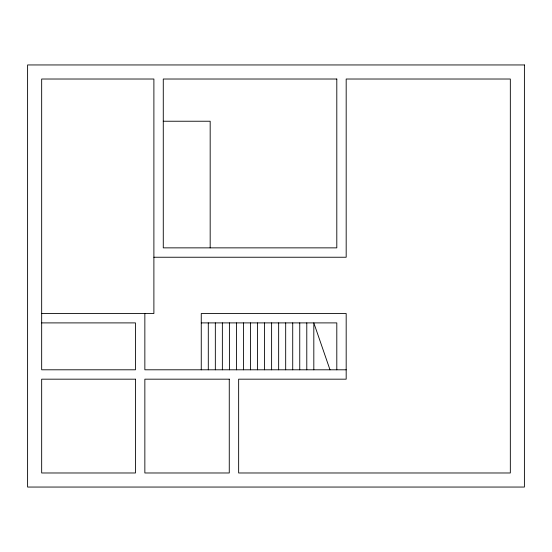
<?xml version="1.0" encoding="UTF-8"?>
<svg xmlns="http://www.w3.org/2000/svg" width="552" height="552" viewBox="0 0 552 552"><rect width="100%" height="100%" fill="white"/><g stroke="black" fill="none" stroke-linecap="round" stroke-linejoin="round"><path stroke-width="0.83" d="M163.275 121.233L210.174 121.233L210.174 247.862M153.891 257.239L346.18 257.239L346.18 79.019L510.331 79.019L510.331 472.981L238.65 472.981L238.65 379.176L346.18 379.176L346.18 313.522L201.259 313.522L201.259 369.799M41.669 313.522L153.891 313.522L153.891 79.019L41.669 79.019L41.669 369.799L135.468 369.799L135.468 322.899L41.669 322.899M201.259 322.899L336.803 322.899L336.803 369.799M346.18 369.799L144.852 369.799L144.852 313.522M329.999 369.799L313.819 322.899L313.819 369.799M306.788 322.899L306.788 369.799M299.75 322.899L299.75 369.799M292.719 322.899L292.719 369.799M285.681 322.899L285.681 369.799M278.65 322.899L278.65 369.799M271.612 322.899L271.612 369.799M264.574 322.899L264.574 369.799M257.542 322.899L257.542 369.799M250.504 322.899L250.504 369.799M243.473 322.899L243.473 369.799M236.435 322.899L236.435 369.799M229.404 322.899L229.404 369.799M222.366 322.899L222.366 369.799M215.335 322.899L215.335 369.799M208.297 322.899L208.297 369.799M524.4 64.95L27.6 64.95L27.6 487.05L524.4 487.05L524.4 64.95M336.803 79.019L163.275 79.019L163.275 247.862L336.803 247.862L336.803 79.019M135.468 379.176L41.669 379.176L41.669 472.981L135.468 472.981L135.468 379.176M229.266 379.176L144.852 379.176L144.852 472.981L229.266 472.981L229.266 379.176"/></g></svg>
